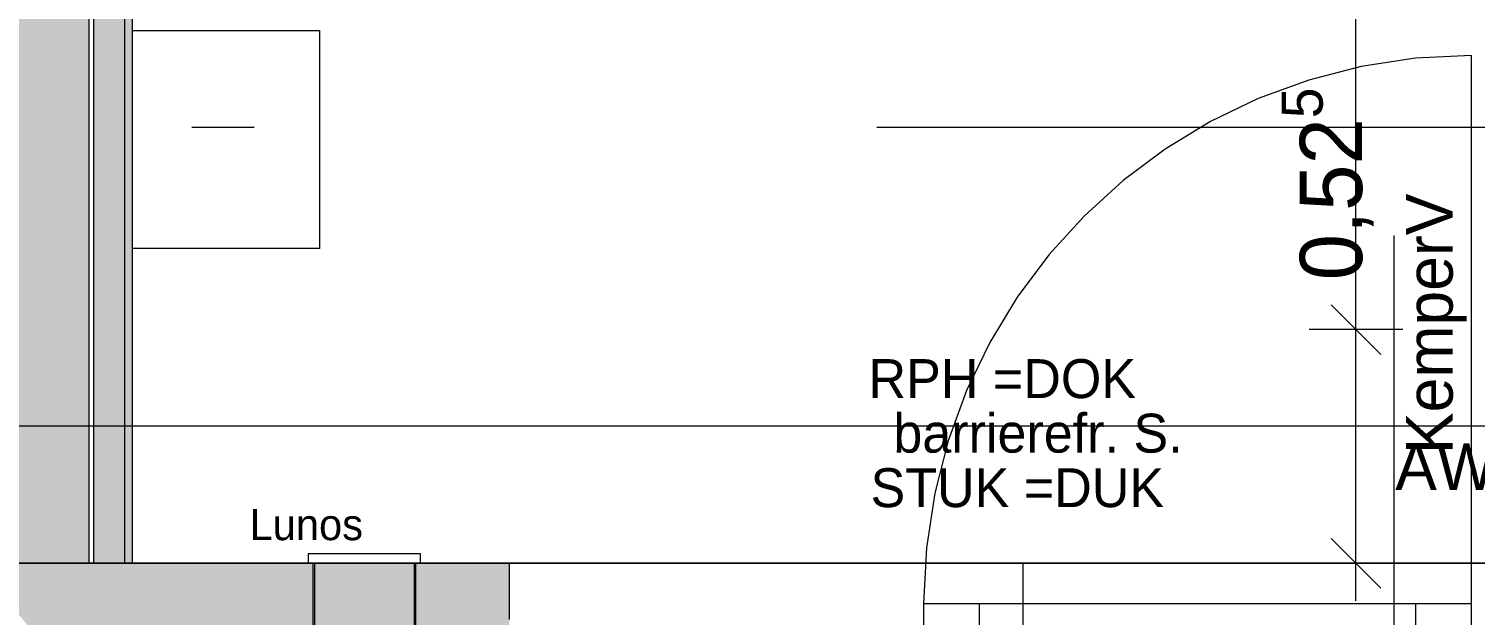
# Model space of a CAD drawing. Header units: metres. Extents: x -3.9 to 83, y -38 to 6.2.
# Drawn here: x 9.438 to 11.76, y -30.783 to -29.843 of the extents above; entities that cross this region are included whole.
import ezdxf

# ---------------------------------------------------------------- set-up
doc = ezdxf.new("R2010")
doc.units = ezdxf.units.M
doc.header["$MEASUREMENT"] = 0
for name, pattern in [('Achse', [0.004, 0.002, -0.001, 0, -0.001]), ('Schnittlinie', [0.006, 0.003, -0.0015, 0, -0.0015]), ('Strichlinie eng', [0.002, 0.0015, -0.0005]), ('Untersicht', [0.001, 0.0005, -0.0005])]:
    doc.linetypes.add(name, pattern=pattern)
for name, color, linetype in [('0._EG PP_2_000 Achsraster', 7, 'Continuous'), ('0._EG PP_2_110 Wand Aussen', 7, 'Continuous'), ('0._EG PP_2_120 Wand Innen tragend', 7, 'Continuous'), ('0._EG PP_2_210 Decke', 7, 'Continuous'), ('0._EG PP_2_220 Bodenaufbau', 7, 'Continuous'), ('0._EG PP_2_510 Möblierung', 7, 'Continuous'), ('0._EG PP_2_520 Fixeinbauten', 7, 'Continuous'), ('0._EG PP_2_851 Marker Schnitt', 7, 'Continuous'), ('0._EG PP_2_915 Allgemein Beschriftung.x', 7, 'Continuous'), ('0._EG PP_2_950 Polierplan Bemaßung', 7, 'Continuous')]:
    doc.layers.add(name, color=color, linetype=linetype)
doc.styles.add('ERSTELLTER_STIL_2', font='')
doc.styles.get('ERSTELLTER_STIL_2').set_extended_font_data('Eurostile')

msp = doc.modelspace()

# ---------------------------------------------------------------- hatches: boundary and pattern name
at = {"layer": '0._EG PP_2_110 Wand Aussen', "linetype": 'Continuous', "lineweight": 13, "true_color": 0x3f7f02}
for points in [[(9.355, -30.7), (9.5019, -30.88), (9.535, -30.88), (9.535, -30.7)], [(9.535, -30.7), (9.535, -30.88), (10.21, -30.88), (10.21, -30.79), (10.21, -30.7)]]:
    msp.add_hatch(color=76, dxfattribs=at).paths.add_polyline_path(points)
at = {"layer": '0._EG PP_2_120 Wand Innen tragend', "linetype": 'Continuous', "lineweight": 13, "true_color": 0x3f7f02}
msp.add_hatch(color=76, dxfattribs=at).paths.add_polyline_path([(9.535, -30.7), (9.535, -26.05), (9.355, -26.05), (9.355, -30.7)])
at = {"layer": '0._EG PP_2_120 Wand Innen tragend', "linetype": 'Continuous', "lineweight": 13, "true_color": 0xffaa00}
msp.add_hatch(color=40, dxfattribs=at).paths.add_polyline_path([(9.5925, -30.7), (9.5925, -26.05), (9.5425, -26.05), (9.5425, -30.7)])
at = {"layer": '0._EG PP_2_120 Wand Innen tragend', "linetype": 'Continuous', "lineweight": 13, "true_color": 0xfb02fe}
msp.add_hatch(color=6, dxfattribs=at).paths.add_polyline_path([(9.605, -30.7), (9.605, -26.05), (9.5925, -26.05), (9.5925, -30.7)])

# ---------------------------------------------------------------- linework, layer by layer
at = {"layer": '0._EG PP_2_000 Achsraster', "color": 5, "linetype": 'Achse', "lineweight": 0, "ltscale": 1000}
msp.add_line((-1.5, -30), (21, -30), dxfattribs=at)
at = {"layer": '0._EG PP_2_110 Wand Aussen', "color": 8, "linetype": 'Strichlinie eng', "lineweight": 0, "ltscale": 1000}
msp.add_line((11.755, -30.765), (11.755, -29.885), dxfattribs=at)
at = {"layer": '0._EG PP_2_110 Wand Aussen', "color": 7, "linetype": 'Continuous', "lineweight": 18, "ltscale": 1000}
msp.add_line((10.21, -30.79), (10.21, -30.7), dxfattribs=at)
msp.add_line((10.21, -30.79), (10.21, -30.7), dxfattribs=at)
at = {"layer": '0._EG PP_2_110 Wand Aussen', "color": 7, "linetype": 'Continuous', "lineweight": 13, "ltscale": 1000}
for p, q in [((11.86, -30.7), (10.21, -30.7)), ((10.21, -30.7), (10.21, -30.7)), ((11.035, -31.4691), (11.035, -30.7)), ((10.965, -30.765), (10.875, -30.765)), ((10.875, -30.765), (10.875, -30.855)), ((11.665, -30.765), (10.965, -30.765)), ((10.965, -30.855), (10.965, -30.765)), ((11.755, -30.765), (11.665, -30.765)), ((11.665, -30.765), (11.665, -30.855)), ((11.755, -30.855), (11.755, -30.765))]:
    msp.add_line(p, q, dxfattribs=at)
at = {"layer": '0._EG PP_2_110 Wand Aussen', "color": 7, "linetype": 'Continuous', "lineweight": 18, "ltscale": 1000, "flags": 128}
for points in [[(9.8945, -30.7), (9.355, -30.7)], [(10.0595, -30.7), (9.8945, -30.7)], [(10.21, -30.7), (10.0595, -30.7)]]:
    msp.add_lwpolyline(points, dxfattribs=at)
at = {"layer": '0._EG PP_2_110 Wand Aussen', "color": 16, "linetype": 'Untersicht', "lineweight": 13, "ltscale": 1000, "true_color": 0x7e0000, "flags": 128}
for points in [[(9.8945, -30.7), (9.8945, -30.88)], [(10.0595, -30.88), (10.0595, -30.7)]]:
    msp.add_lwpolyline(points, dxfattribs=at)
at = {"layer": '0._EG PP_2_110 Wand Aussen', "color": 8, "linetype": 'Strichlinie eng', "lineweight": 0, "ltscale": 1000}
msp.add_arc((11.755, -30.765), 0.88, 90, 180, dxfattribs=at)
at = {"layer": '0._EG PP_2_120 Wand Innen tragend', "color": 7, "linetype": 'Continuous', "lineweight": 18, "ltscale": 1000}
msp.add_line((9.535, -30.7), (9.535, -26.05), dxfattribs=at)
at = {"layer": '0._EG PP_2_120 Wand Innen tragend', "color": 7, "linetype": 'Continuous', "lineweight": 13, "ltscale": 1000}
for p, q in [((9.5425, -30.7), (9.5425, -26.05)), ((9.5925, -30.7), (9.5925, -26.05))]:
    msp.add_line(p, q, dxfattribs=at)
at = {"layer": '0._EG PP_2_120 Wand Innen tragend', "color": 7, "linetype": 'Continuous', "lineweight": 13, "ltscale": 1000, "flags": 128}
for points in [[(9.605, -30.7), (9.605, -26.05)], [(9.5425, -30.7), (9.535, -30.7)], [(9.5925, -30.7), (9.5425, -30.7)], [(9.605, -30.7), (9.5925, -30.7)]]:
    msp.add_lwpolyline(points, dxfattribs=at)
at = {"layer": '0._EG PP_2_120 Wand Innen tragend', "color": 7, "linetype": 'Continuous', "lineweight": 18, "ltscale": 1000, "flags": 128}
msp.add_lwpolyline([(9.535, -30.7), (9.355, -30.7)], dxfattribs=at)
at = {"layer": '0._EG PP_2_210 Decke', "color": 8, "linetype": 'Continuous', "lineweight": 13, "ltscale": 1000, "flags": 128}
msp.add_lwpolyline([(0.1962, -30.98), (0.1998, -33.8865), (18.7205, -31.2253), (18.7275, -29.58), (11.985, -29.58), (11.985, -30.48), (9.135, -30.48), (9.135, -30.98)], close=True, dxfattribs=at)
at = {"layer": '0._EG PP_2_220 Bodenaufbau', "color": 7, "linetype": 'Continuous', "lineweight": 13, "ltscale": 1000, "true_color": 0xf4f4f4, "flags": 128}
msp.add_lwpolyline([(0.3646, -21.675), (0.3765, -31.2), (9.355, -31.2), (9.355, -30.7), (12.205, -30.7), (12.205, -29.8), (18.5466, -29.8), (18.5814, -21.675), (12.645, -21.675), (12.645, -24.1), (10.05, -24.1), (10.05, -25.6), (11.19, -25.6), (11.19, -26.05), (7.695, -26.05), (7.695, -24.1), (5.125, -24.1), (5.125, -21.675)], close=True, dxfattribs=at)
at = {"layer": '0._EG PP_2_510 Möblierung', "color": 8, "linetype": 'Continuous', "lineweight": 13, "ltscale": 1000, "true_color": 0x7e7f7f}
for p, q in [((9.605, -30.195), (9.605, -29.845)), ((9.605, -29.845), (9.905, -29.845)), ((9.905, -29.845), (9.905, -30.195)), ((9.905, -30.195), (9.605, -30.195))]:
    msp.add_line(p, q, dxfattribs=at)
at = {"layer": '0._EG PP_2_520 Fixeinbauten', "color": 8, "linetype": 'Untersicht', "lineweight": 0, "ltscale": 1000, "flags": 128}
for points in [[(9.887, -30.685), (9.887, -30.7)], [(10.067, -30.685), (9.887, -30.685)], [(10.067, -30.7), (10.067, -30.685)], [(9.887, -30.7), (10.067, -30.7)], [(9.897, -30.7), (9.897, -31.08)], [(10.057, -30.7), (10.057, -31.08)]]:
    msp.add_lwpolyline(points, dxfattribs=at)
at = {"layer": '0._EG PP_2_851 Marker Schnitt', "color": 7, "linetype": 'Schnittlinie', "lineweight": 13, "ltscale": 1000}
msp.add_line((11.63, -5.7741), (11.63, -35.645), dxfattribs=at)
at = {"layer": '0._EG PP_2_950 Polierplan Bemaßung', "color": 76, "linetype": 'Continuous', "lineweight": 13, "ltscale": 1000, "true_color": 0x3f7f02}
for p, q in [((11.5693, -30.325), (11.5693, -29.8)), ((11.5293, -30.285), (11.6093, -30.365)), ((11.6443, -30.325), (11.4943, -30.325)), ((11.5693, -30.7), (11.5693, -30.325)), ((11.5293, -30.66), (11.6093, -30.74)), ((11.6443, -30.7), (11.4943, -30.7)), ((11.5693, -30.76), (11.5693, -30.7))]:
    msp.add_line(p, q, dxfattribs=at)

# ---------------------------------------------------------------- texts
at = {"layer": '0._EG PP_2_110 Wand Aussen', "color": 7, "linetype": 'Continuous', "lineweight": 13, "insert": (11.7472, -30.1067), "char_height": 0.075, "attachment_point": 9, "rotation": 90, "style": 'ERSTELLTER_STIL_2'}
msp.add_mtext('\\A1;{\\pqr;\\pt0;\\fEurostile|b0|i0|c0|p0;\\W1.000000;KemperV}', dxfattribs=at)
at = {"layer": '0._EG PP_2_110 Wand Aussen', "color": 7, "linetype": 'Continuous', "lineweight": 13, "char_height": 0.0625, "attachment_point": 9, "style": 'ERSTELLTER_STIL_2'}
for s, insert in [('\\A1;{\\pqr;\\pt0;\\fEurostile|b0|i0|c0|p0;\\W1.000000;RPH =DOK}', (11.2162, -30.4358)), ('\\A1;{\\pqr;\\pt0;\\fEurostile|b0|i0|c0|p0;\\W1.000000;barrierefr. S. }', (11.2909, -30.5233)), ('\\A1;{\\pqr;\\pt0;\\fEurostile|b0|i0|c0|p0;\\W1.000000;STUK =DUK}', (11.2612, -30.6108))]:
    msp.add_mtext(s, dxfattribs=dict(at, insert=insert))
at = {"layer": '0._EG PP_2_915 Allgemein Beschriftung.x', "color": 7, "linetype": 'Continuous', "lineweight": 13, "insert": (11.6323, -30.5456), "char_height": 0.075, "attachment_point": 4, "style": 'ERSTELLTER_STIL_2'}
msp.add_mtext('\\A1;{\\pql;\\fEurostile|b0|i0|c0|p0;\\W1.000000;AW01d}', dxfattribs=at)
at = {"layer": '0._EG PP_2_915 Allgemein Beschriftung.x', "color": 250, "linetype": 'Continuous', "lineweight": 13, "true_color": 0x3f3f3f, "insert": (9.8838, -30.6636), "char_height": 0.05, "attachment_point": 8, "style": 'ERSTELLTER_STIL_2'}
msp.add_mtext('\\A1;{\\pqc;\\fEurostile|b0|i0|c0|p0;\\W1.000000;Lunos}', dxfattribs=at)
at = {"layer": '0._EG PP_2_950 Polierplan Bemaßung', "color": 76, "linetype": 'Continuous', "lineweight": 13, "true_color": 0x3f7f02, "insert": (11.6083, -30.246), "char_height": 0.1, "attachment_point": 7, "rotation": 90, "style": 'ERSTELLTER_STIL_2'}
msp.add_mtext('\\A1;{\\pql;\\fEurostile|b0|i0|c0|p0;\\W1.000000;0,52\\fEurostile|b0|i0|c0|p0;\\W1.000000;\\A1{\\H.66x;\\S5^  ;}}', dxfattribs=at)

doc.saveas('drawing.dxf')
